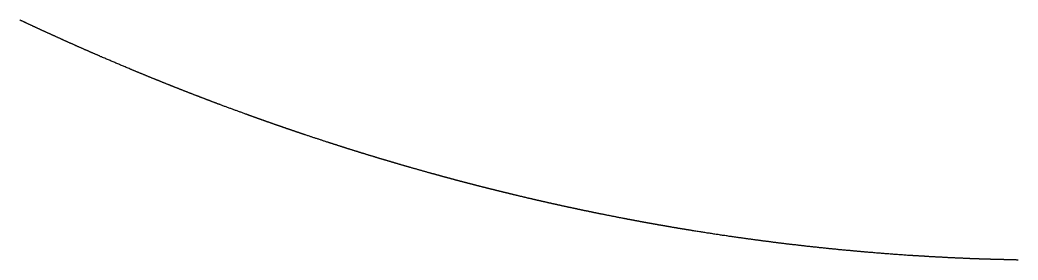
# Model space of a CAD drawing. Header units: millimetres. Extents: x 0 to 2438, y 0 to 1219.
# Drawn here: x 928.4 to 939.5, y 136.92 to 139.58 of the extents above; entities that cross this region are included whole.
import ezdxf

# ---------------------------------------------------------------- set-up
doc = ezdxf.new("R2010")
doc.units = ezdxf.units.MM
doc.layers.add('TEST_CUT_FIRST', color=1, linetype='Continuous')

msp = doc.modelspace()

# ---------------------------------------------------------------- linework, layer by layer
at = {"layer": 'TEST_CUT_FIRST'}
msp.add_lwpolyline([(939.503, 136.916), (939.496, 136.916), (939.489, 136.916), (939.482, 136.917), (939.475, 136.917), (939.469, 136.917), (939.462, 136.917), (939.455, 136.917), (939.448, 136.917), (939.441, 136.917), (939.434, 136.917), (939.427, 136.918), (939.42, 136.918), (939.413, 136.918), (939.406, 136.918), (939.4, 136.918), (939.393, 136.918), (939.385, 136.919), (939.378, 136.919), (939.371, 136.919), (939.365, 136.919), (939.359, 136.919), (939.353, 136.919), (939.348, 136.919), (939.343, 136.92), (939.338, 136.92), (939.332, 136.92), (939.327, 136.92), (939.321, 136.92), (939.316, 136.92), (939.31, 136.92), (939.305, 136.92), (939.299, 136.921), (939.294, 136.921), (939.288, 136.921), (939.283, 136.921), (939.277, 136.921), (939.272, 136.921), (939.266, 136.921), (939.261, 136.922), (939.255, 136.922), (939.25, 136.922), (939.244, 136.922), (939.239, 136.922), (939.233, 136.922), (939.228, 136.923), (939.222, 136.923), (939.217, 136.923), (939.211, 136.923), (939.206, 136.923), (939.2, 136.923), (939.195, 136.924), (939.189, 136.924), (939.184, 136.924), (939.179, 136.924), (939.173, 136.924), (939.168, 136.924), (939.162, 136.925), (939.157, 136.925), (939.151, 136.925), (939.146, 136.925), (939.14, 136.925), (939.135, 136.925), (939.129, 136.926), (939.124, 136.926), (939.118, 136.926), (939.113, 136.926), (939.107, 136.926), (939.102, 136.927), (939.096, 136.927), (939.091, 136.927), (939.085, 136.927), (939.08, 136.927), (939.074, 136.927), (939.069, 136.928), (939.063, 136.928), (939.058, 136.928), (939.052, 136.928), (939.047, 136.928), (939.042, 136.929), (939.036, 136.929), (939.031, 136.929), (939.025, 136.929), (939.02, 136.929), (939.014, 136.93), (939.009, 136.93), (939.003, 136.93), (938.998, 136.93), (938.992, 136.931), (938.987, 136.931), (938.981, 136.931), (938.976, 136.931), (938.97, 136.931), (938.965, 136.932), (938.959, 136.932), (938.954, 136.932), (938.948, 136.932), (938.943, 136.932), (938.937, 136.933), (938.932, 136.933), (938.926, 136.933), (938.921, 136.933), (938.915, 136.934), (938.91, 136.934), (938.905, 136.934), (938.899, 136.934), (938.894, 136.934), (938.888, 136.935), (938.883, 136.935), (938.877, 136.935), (938.872, 136.935), (938.866, 136.936), (938.861, 136.936), (938.855, 136.936), (938.85, 136.936), (938.844, 136.937), (938.839, 136.937), (938.833, 136.937), (938.828, 136.937), (938.822, 136.938), (938.817, 136.938), (938.811, 136.938), (938.806, 136.938), (938.8, 136.939), (938.795, 136.939), (938.79, 136.939), (938.784, 136.939), (938.779, 136.94), (938.773, 136.94), (938.768, 136.94), (938.762, 136.94), (938.757, 136.941), (938.751, 136.941), (938.746, 136.941), (938.74, 136.941), (938.735, 136.942), (938.729, 136.942), (938.724, 136.942), (938.718, 136.943), (938.713, 136.943), (938.707, 136.943), (938.702, 136.943), (938.696, 136.944), (938.691, 136.944), (938.685, 136.944), (938.68, 136.944), (938.674, 136.945), (938.669, 136.945), (938.664, 136.945), (938.658, 136.946), (938.653, 136.946), (938.647, 136.946), (938.642, 136.946), (938.636, 136.947), (938.631, 136.947), (938.625, 136.947), (938.62, 136.948), (938.614, 136.948), (938.609, 136.948), (938.603, 136.948), (938.598, 136.949), (938.592, 136.949), (938.587, 136.949), (938.581, 136.95), (938.576, 136.95), (938.57, 136.95), (938.565, 136.951), (938.56, 136.951), (938.554, 136.951), (938.549, 136.951), (938.543, 136.952), (938.538, 136.952), (938.532, 136.952), (938.527, 136.953), (938.521, 136.953), (938.516, 136.953), (938.51, 136.954), (938.505, 136.954), (938.499, 136.954), (938.494, 136.955), (938.488, 136.955), (938.483, 136.955), (938.477, 136.956), (938.472, 136.956), (938.466, 136.956), (938.461, 136.957), (938.456, 136.957), (938.45, 136.957), (938.445, 136.958), (938.439, 136.958), (938.434, 136.958), (938.428, 136.959), (938.423, 136.959), (938.417, 136.959), (938.412, 136.96), (938.406, 136.96), (938.401, 136.96), (938.395, 136.961), (938.39, 136.961), (938.384, 136.961), (938.379, 136.962), (938.374, 136.962), (938.368, 136.962), (938.363, 136.963), (938.357, 136.963), (938.351, 136.963), (938.345, 136.964), (938.34, 136.964), (938.335, 136.964), (938.331, 136.965), (938.327, 136.965), (938.321, 136.965), (938.313, 136.966), (938.302, 136.967), (938.288, 136.967), (938.273, 136.968), (938.258, 136.969), (938.244, 136.97), (938.23, 136.971), (938.217, 136.972), (938.203, 136.973), (938.19, 136.974), (938.176, 136.975), (938.162, 136.976), (938.148, 136.977), (938.134, 136.978), (938.121, 136.979), (938.107, 136.98), (938.093, 136.981), (938.079, 136.982), (938.066, 136.983), (938.052, 136.984), (938.038, 136.985), (938.024, 136.986), (938.011, 136.987), (937.997, 136.989), (937.983, 136.99), (937.97, 136.991), (937.956, 136.992), (937.942, 136.993), (937.928, 136.994), (937.914, 136.995), (937.899, 136.996), (937.885, 136.998), (937.873, 136.999), (937.863, 136.999), (937.855, 137), (937.848, 137.001), (937.84, 137.001), (937.832, 137.002), (937.824, 137.003), (937.816, 137.003), (937.807, 137.004), (937.799, 137.005), (937.79, 137.006), (937.782, 137.006), (937.774, 137.007), (937.766, 137.008), (937.757, 137.008), (937.749, 137.009), (937.741, 137.01), (937.733, 137.011), (937.724, 137.011), (937.716, 137.012), (937.708, 137.013), (937.7, 137.014), (937.691, 137.014), (937.683, 137.015), (937.675, 137.016), (937.666, 137.017), (937.658, 137.017), (937.65, 137.018), (937.642, 137.019), (937.633, 137.02), (937.625, 137.02), (937.617, 137.021), (937.609, 137.022), (937.6, 137.023), (937.592, 137.023), (937.584, 137.024), (937.575, 137.025), (937.567, 137.026), (937.559, 137.027), (937.551, 137.027), (937.542, 137.028), (937.534, 137.029), (937.526, 137.03), (937.518, 137.031), (937.509, 137.031), (937.501, 137.032), (937.493, 137.033), (937.485, 137.034), (937.476, 137.035), (937.468, 137.035), (937.46, 137.036), (937.451, 137.037), (937.443, 137.038), (937.435, 137.039), (937.427, 137.04), (937.418, 137.04), (937.41, 137.041), (937.402, 137.042), (937.394, 137.043), (937.385, 137.044), (937.377, 137.045), (937.369, 137.045), (937.361, 137.046), (937.352, 137.047), (937.344, 137.048), (937.336, 137.049), (937.328, 137.05), (937.319, 137.051), (937.311, 137.051), (937.303, 137.052), (937.294, 137.053), (937.286, 137.054), (937.278, 137.055), (937.27, 137.056), (937.261, 137.057), (937.253, 137.058), (937.245, 137.058), (937.237, 137.059), (937.228, 137.06), (937.22, 137.061), (937.212, 137.062), (937.204, 137.063), (937.195, 137.064), (937.187, 137.065), (937.179, 137.066), (937.171, 137.067), (937.162, 137.067), (937.154, 137.068), (937.146, 137.069), (937.138, 137.07), (937.129, 137.071), (937.121, 137.072), (937.113, 137.073), (937.105, 137.074), (937.096, 137.075), (937.088, 137.076), (937.08, 137.077), (937.072, 137.078), (937.063, 137.079), (937.055, 137.08), (937.047, 137.081), (937.039, 137.082), (937.03, 137.083), (937.022, 137.083), (937.014, 137.084), (937.006, 137.085), (936.997, 137.086), (936.989, 137.087), (936.981, 137.088), (936.973, 137.089), (936.964, 137.09), (936.956, 137.091), (936.948, 137.092), (936.94, 137.093), (936.931, 137.094), (936.923, 137.095), (936.915, 137.096), (936.907, 137.097), (936.898, 137.098), (936.89, 137.099), (936.882, 137.1), (936.874, 137.101), (936.865, 137.102), (936.857, 137.103), (936.849, 137.104), (936.841, 137.105), (936.832, 137.106), (936.824, 137.107), (936.816, 137.108), (936.808, 137.109), (936.799, 137.11), (936.791, 137.111), (936.783, 137.112), (936.775, 137.114), (936.766, 137.115), (936.758, 137.116), (936.75, 137.117), (936.742, 137.118), (936.734, 137.119), (936.725, 137.12), (936.717, 137.121), (936.709, 137.122), (936.701, 137.123), (936.692, 137.124), (936.684, 137.125), (936.676, 137.126), (936.668, 137.127), (936.659, 137.128), (936.651, 137.129), (936.643, 137.13), (936.635, 137.132), (936.626, 137.133), (936.618, 137.134), (936.61, 137.135), (936.602, 137.136), (936.594, 137.137), (936.585, 137.138), (936.577, 137.139), (936.569, 137.14), (936.561, 137.141), (936.552, 137.143), (936.544, 137.144), (936.536, 137.145), (936.528, 137.146), (936.519, 137.147), (936.511, 137.148), (936.503, 137.149), (936.495, 137.15), (936.487, 137.152), (936.478, 137.153), (936.47, 137.154), (936.462, 137.155), (936.454, 137.156), (936.445, 137.157), (936.437, 137.158), (936.429, 137.16), (936.421, 137.161), (936.413, 137.162), (936.404, 137.163), (936.396, 137.164), (936.388, 137.165), (936.38, 137.166), (936.372, 137.168), (936.363, 137.169), (936.355, 137.17), (936.347, 137.171), (936.338, 137.172), (936.33, 137.174), (936.322, 137.175), (936.315, 137.176), (936.307, 137.177), (936.299, 137.178), (936.289, 137.179), (936.278, 137.181), (936.266, 137.183), (936.253, 137.185), (936.24, 137.187), (936.227, 137.189), (936.215, 137.19), (936.203, 137.192), (936.191, 137.194), (936.179, 137.196), (936.166, 137.198), (936.154, 137.199), (936.142, 137.201), (936.129, 137.203), (936.117, 137.205), (936.105, 137.207), (936.093, 137.209), (936.08, 137.211), (936.068, 137.213), (936.056, 137.214), (936.043, 137.216), (936.031, 137.218), (936.019, 137.22), (936.006, 137.222), (935.994, 137.224), (935.982, 137.226), (935.971, 137.228), (935.958, 137.23), (935.945, 137.232), (935.932, 137.234), (935.918, 137.236), (935.906, 137.238), (935.896, 137.24), (935.89, 137.241), (935.885, 137.241), (935.883, 137.242), (935.88, 137.242), (935.877, 137.243), (935.873, 137.243), (935.868, 137.244), (935.864, 137.245), (935.859, 137.246), (935.855, 137.246), (935.851, 137.247), (935.847, 137.248), (935.843, 137.248), (935.839, 137.249), (935.835, 137.25), (935.831, 137.25), (935.827, 137.251), (935.823, 137.252), (935.819, 137.252), (935.815, 137.253), (935.811, 137.254), (935.807, 137.254), (935.803, 137.255), (935.799, 137.256), (935.795, 137.256), (935.79, 137.257), (935.786, 137.258), (935.782, 137.258), (935.778, 137.259), (935.774, 137.26), (935.77, 137.26), (935.766, 137.261), (935.762, 137.262), (935.758, 137.262), (935.754, 137.263), (935.75, 137.264), (935.746, 137.264), (935.742, 137.265), (935.738, 137.266), (935.734, 137.266), (935.73, 137.267), (935.725, 137.268), (935.721, 137.268), (935.717, 137.269), (935.713, 137.27), (935.709, 137.27), (935.705, 137.271), (935.701, 137.272), (935.697, 137.272), (935.693, 137.273), (935.689, 137.274), (935.685, 137.275), (935.681, 137.275), (935.677, 137.276), (935.673, 137.277), (935.669, 137.277), (935.665, 137.278), (935.66, 137.279), (935.656, 137.279), (935.652, 137.28), (935.648, 137.281), (935.644, 137.281), (935.64, 137.282), (935.636, 137.283), (935.632, 137.284), (935.628, 137.284), (935.624, 137.285), (935.62, 137.286), (935.616, 137.286), (935.612, 137.287), (935.608, 137.288), (935.604, 137.288), (935.6, 137.289), (935.595, 137.29), (935.591, 137.291), (935.587, 137.291), (935.583, 137.292), (935.579, 137.293), (935.575, 137.293), (935.571, 137.294), (935.567, 137.295), (935.563, 137.295), (935.559, 137.296), (935.555, 137.297), (935.551, 137.298), (935.547, 137.298), (935.543, 137.299), (935.539, 137.3), (935.535, 137.3), (935.531, 137.301), (935.526, 137.302), (935.522, 137.303), (935.518, 137.303), (935.514, 137.304), (935.51, 137.305), (935.506, 137.305), (935.502, 137.306), (935.498, 137.307), (935.494, 137.308), (935.49, 137.308), (935.486, 137.309), (935.482, 137.31), (935.478, 137.31), (935.474, 137.311), (935.47, 137.312), (935.466, 137.313), (935.462, 137.313), (935.457, 137.314), (935.453, 137.315), (935.449, 137.315), (935.445, 137.316), (935.441, 137.317), (935.437, 137.318), (935.433, 137.318), (935.429, 137.319), (935.425, 137.32), (935.421, 137.321), (935.417, 137.321), (935.413, 137.322), (935.409, 137.323), (935.405, 137.323), (935.401, 137.324), (935.397, 137.325), (935.393, 137.326), (935.389, 137.326), (935.384, 137.327), (935.38, 137.328), (935.376, 137.329), (935.372, 137.329), (935.368, 137.33), (935.364, 137.331), (935.36, 137.332), (935.356, 137.332), (935.352, 137.333), (935.348, 137.334), (935.344, 137.334), (935.34, 137.335), (935.336, 137.336), (935.332, 137.337), (935.328, 137.337), (935.324, 137.338), (935.32, 137.339), (935.316, 137.34), (935.312, 137.34), (935.307, 137.341), (935.303, 137.342), (935.299, 137.343), (935.295, 137.343), (935.291, 137.344), (935.287, 137.345), (935.283, 137.346), (935.279, 137.346), (935.275, 137.347), (935.271, 137.348), (935.267, 137.349), (935.263, 137.349), (935.259, 137.35), (935.255, 137.351), (935.251, 137.352), (935.247, 137.352), (935.243, 137.353), (935.239, 137.354), (935.235, 137.355), (935.23, 137.355), (935.226, 137.356), (935.222, 137.357), (935.218, 137.358), (935.214, 137.358), (935.21, 137.359), (935.206, 137.36), (935.202, 137.361), (935.198, 137.362), (935.194, 137.362), (935.19, 137.363), (935.186, 137.364), (935.182, 137.365), (935.178, 137.365), (935.174, 137.366), (935.17, 137.367), (935.166, 137.368), (935.162, 137.368), (935.158, 137.369), (935.154, 137.37), (935.149, 137.371), (935.145, 137.372), (935.141, 137.372), (935.137, 137.373), (935.133, 137.374), (935.13, 137.374), (935.127, 137.375), (935.122, 137.376), (935.117, 137.377), (935.11, 137.378), (935.102, 137.38), (935.093, 137.381), (935.084, 137.383), (935.076, 137.385), (935.068, 137.386), (935.059, 137.388), (935.051, 137.39), (935.043, 137.391), (935.035, 137.393), (935.027, 137.394), (935.019, 137.396), (935.01, 137.398), (935.002, 137.399), (934.994, 137.401), (934.986, 137.402), (934.978, 137.404), (934.969, 137.406), (934.961, 137.407), (934.953, 137.409), (934.945, 137.41), (934.937, 137.412), (934.928, 137.414), (934.92, 137.415), (934.912, 137.417), (934.904, 137.419), (934.896, 137.42), (934.887, 137.422), (934.879, 137.424), (934.87, 137.425), (934.862, 137.427), (934.855, 137.428), (934.849, 137.43), (934.845, 137.43), (934.842, 137.431), (934.838, 137.432), (934.834, 137.433), (934.83, 137.433), (934.826, 137.434), (934.821, 137.435), (934.817, 137.436), (934.813, 137.437), (934.809, 137.438), (934.805, 137.439), (934.801, 137.439), (934.797, 137.44), (934.792, 137.441), (934.788, 137.442), (934.784, 137.443), (934.78, 137.444), (934.776, 137.445), (934.772, 137.445), (934.767, 137.446), (934.763, 137.447), (934.759, 137.448), (934.755, 137.449), (934.751, 137.45), (934.747, 137.451), (934.743, 137.451), (934.738, 137.452), (934.734, 137.453), (934.73, 137.454), (934.726, 137.455), (934.722, 137.456), (934.718, 137.457), (934.714, 137.457), (934.709, 137.458), (934.705, 137.459), (934.701, 137.46), (934.697, 137.461), (934.693, 137.462), (934.689, 137.463), (934.684, 137.463), (934.68, 137.464), (934.676, 137.465), (934.672, 137.466), (934.668, 137.467), (934.664, 137.468), (934.66, 137.469), (934.655, 137.469), (934.651, 137.47), (934.647, 137.471), (934.643, 137.472), (934.639, 137.473), (934.635, 137.474), (934.631, 137.475), (934.626, 137.476), (934.622, 137.476), (934.618, 137.477), (934.614, 137.478), (934.61, 137.479), (934.606, 137.48), (934.602, 137.481), (934.597, 137.482), (934.593, 137.483), (934.589, 137.483), (934.585, 137.484), (934.581, 137.485), (934.577, 137.486), (934.573, 137.487), (934.568, 137.488), (934.564, 137.489), (934.56, 137.49), (934.556, 137.491), (934.552, 137.491), (934.548, 137.492), (934.544, 137.493), (934.539, 137.494), (934.535, 137.495), (934.531, 137.496), (934.527, 137.497), (934.523, 137.498), (934.519, 137.499), (934.515, 137.499), (934.51, 137.5), (934.506, 137.501), (934.502, 137.502), (934.498, 137.503), (934.494, 137.504), (934.49, 137.505), (934.486, 137.506), (934.481, 137.507), (934.477, 137.507), (934.473, 137.508), (934.469, 137.509), (934.465, 137.51), (934.461, 137.511), (934.457, 137.512), (934.452, 137.513), (934.448, 137.514), (934.444, 137.515), (934.44, 137.516), (934.436, 137.516), (934.432, 137.517), (934.428, 137.518), (934.423, 137.519), (934.419, 137.52), (934.415, 137.521), (934.411, 137.522), (934.407, 137.523), (934.403, 137.524), (934.399, 137.525), (934.394, 137.526), (934.39, 137.526), (934.386, 137.527), (934.382, 137.528), (934.378, 137.529), (934.374, 137.53), (934.37, 137.531), (934.365, 137.532), (934.361, 137.533), (934.357, 137.534), (934.353, 137.535), (934.349, 137.536), (934.345, 137.537), (934.341, 137.537), (934.337, 137.538), (934.332, 137.539), (934.328, 137.54), (934.324, 137.541), (934.32, 137.542), (934.316, 137.543), (934.312, 137.544), (934.308, 137.545), (934.303, 137.546), (934.299, 137.547), (934.295, 137.548), (934.291, 137.549), (934.287, 137.549), (934.283, 137.55), (934.279, 137.551), (934.274, 137.552), (934.27, 137.553), (934.266, 137.554), (934.262, 137.555), (934.258, 137.556), (934.254, 137.557), (934.25, 137.558), (934.246, 137.559), (934.241, 137.56), (934.237, 137.561), (934.233, 137.562), (934.229, 137.563), (934.225, 137.563), (934.221, 137.564), (934.217, 137.565), (934.212, 137.566), (934.208, 137.567), (934.204, 137.568), (934.2, 137.569), (934.196, 137.57), (934.192, 137.571), (934.188, 137.572), (934.184, 137.573), (934.179, 137.574), (934.175, 137.575), (934.171, 137.576), (934.167, 137.577), (934.163, 137.578), (934.159, 137.579), (934.155, 137.579), (934.151, 137.58), (934.146, 137.581), (934.142, 137.582), (934.138, 137.583), (934.134, 137.584), (934.13, 137.585), (934.126, 137.586), (934.122, 137.587), (934.117, 137.588), (934.113, 137.589), (934.109, 137.59), (934.105, 137.591), (934.101, 137.592), (934.097, 137.593), (934.093, 137.594), (934.089, 137.595), (934.084, 137.596), (934.08, 137.597), (934.076, 137.598), (934.072, 137.598), (934.068, 137.599), (934.064, 137.6), (934.06, 137.601), (934.055, 137.603), (934.049, 137.604), (934.043, 137.605), (934.038, 137.607), (934.032, 137.608), (934.027, 137.609), (934.021, 137.61), (934.016, 137.612), (934.01, 137.613), (934.005, 137.614), (933.999, 137.616), (933.994, 137.617), (933.988, 137.618), (933.983, 137.62), (933.977, 137.621), (933.972, 137.622), (933.966, 137.623), (933.961, 137.625), (933.955, 137.626), (933.95, 137.627), (933.944, 137.629), (933.939, 137.63), (933.933, 137.631), (933.928, 137.633), (933.923, 137.634), (933.917, 137.635), (933.912, 137.636), (933.906, 137.638), (933.9, 137.639), (933.894, 137.641), (933.888, 137.642), (933.884, 137.643), (933.881, 137.644), (933.88, 137.644), (933.879, 137.644), (933.878, 137.644), (933.877, 137.645), (933.876, 137.645), (933.874, 137.645), (933.873, 137.646), (933.871, 137.646), (933.87, 137.646), (933.869, 137.647), (933.867, 137.647), (933.866, 137.647), (933.865, 137.648), (933.863, 137.648), (933.862, 137.648), (933.861, 137.649), (933.859, 137.649), (933.858, 137.649), (933.856, 137.65), (933.855, 137.65), (933.854, 137.65), (933.852, 137.651), (933.851, 137.651), (933.85, 137.651), (933.848, 137.652), (933.847, 137.652), (933.846, 137.652), (933.844, 137.653), (933.843, 137.653), (933.841, 137.653), (933.84, 137.654), (933.839, 137.654), (933.837, 137.654), (933.836, 137.655), (933.835, 137.655), (933.833, 137.655), (933.832, 137.656), (933.83, 137.656), (933.829, 137.656), (933.828, 137.657), (933.826, 137.657), (933.825, 137.657), (933.824, 137.658), (933.822, 137.658), (933.821, 137.658), (933.82, 137.659), (933.818, 137.659), (933.817, 137.659), (933.815, 137.66), (933.814, 137.66), (933.813, 137.66), (933.811, 137.661), (933.81, 137.661), (933.809, 137.661), (933.807, 137.662), (933.806, 137.662), (933.804, 137.662), (933.803, 137.663), (933.802, 137.663), (933.8, 137.663), (933.799, 137.664), (933.798, 137.664), (933.796, 137.664), (933.795, 137.665), (933.794, 137.665), (933.792, 137.665), (933.791, 137.666), (933.789, 137.666), (933.788, 137.666), (933.787, 137.667), (933.785, 137.667), (933.784, 137.667), (933.783, 137.668), (933.781, 137.668), (933.78, 137.668), (933.778, 137.669), (933.777, 137.669), (933.776, 137.669), (933.774, 137.67), (933.773, 137.67), (933.772, 137.67), (933.77, 137.671), (933.769, 137.671), (933.768, 137.671), (933.766, 137.672), (933.765, 137.672), (933.763, 137.672), (933.762, 137.673), (933.761, 137.673), (933.759, 137.673), (933.758, 137.674), (933.757, 137.674), (933.755, 137.674), (933.754, 137.675), (933.752, 137.675), (933.751, 137.675), (933.75, 137.676), (933.748, 137.676), (933.747, 137.676), (933.746, 137.677), (933.744, 137.677), (933.743, 137.677), (933.742, 137.678), (933.74, 137.678), (933.739, 137.678), (933.737, 137.679), (933.736, 137.679), (933.735, 137.679), (933.733, 137.68), (933.732, 137.68), (933.731, 137.68), (933.729, 137.681), (933.728, 137.681), (933.727, 137.681), (933.725, 137.682), (933.724, 137.682), (933.722, 137.682), (933.721, 137.683), (933.72, 137.683), (933.718, 137.683), (933.717, 137.684), (933.716, 137.684), (933.714, 137.684), (933.713, 137.685), (933.711, 137.685), (933.71, 137.685), (933.709, 137.686), (933.707, 137.686), (933.706, 137.686), (933.705, 137.687), (933.703, 137.687), (933.702, 137.687), (933.701, 137.688), (933.699, 137.688), (933.698, 137.688), (933.696, 137.689), (933.695, 137.689), (933.694, 137.689), (933.692, 137.69), (933.691, 137.69), (933.69, 137.691), (933.688, 137.691), (933.687, 137.691), (933.685, 137.692), (933.684, 137.692), (933.683, 137.692), (933.681, 137.693), (933.68, 137.693), (933.679, 137.693), (933.677, 137.694), (933.676, 137.694), (933.675, 137.694), (933.673, 137.695), (933.672, 137.695), (933.67, 137.695), (933.669, 137.696), (933.668, 137.696), (933.666, 137.696), (933.665, 137.697), (933.664, 137.697), (933.662, 137.697), (933.661, 137.698), (933.66, 137.698), (933.658, 137.698), (933.657, 137.699), (933.655, 137.699), (933.654, 137.699), (933.653, 137.7), (933.651, 137.7), (933.65, 137.7), (933.649, 137.701), (933.647, 137.701), (933.646, 137.701), (933.644, 137.702), (933.643, 137.702), (933.642, 137.702), (933.64, 137.703), (933.639, 137.703), (933.638, 137.703), (933.636, 137.704), (933.635, 137.704), (933.634, 137.704), (933.632, 137.705), (933.631, 137.705), (933.629, 137.706), (933.628, 137.706), (933.627, 137.706), (933.626, 137.706), (933.625, 137.707), (933.623, 137.707), (933.621, 137.708), (933.618, 137.708), (933.614, 137.709), (933.609, 137.711), (933.605, 137.712), (933.601, 137.713), (933.596, 137.714), (933.592, 137.715), (933.589, 137.716), (933.584, 137.717), (933.58, 137.718), (933.576, 137.719), (933.572, 137.72), (933.568, 137.721), (933.564, 137.722), (933.56, 137.723), (933.556, 137.724), (933.552, 137.725), (933.548, 137.726), (933.544, 137.727), (933.539, 137.728), (933.535, 137.729), (933.531, 137.73), (933.527, 137.731), (933.523, 137.732), (933.519, 137.733), (933.515, 137.734), (933.511, 137.735), (933.507, 137.737), (933.502, 137.738), (933.498, 137.739), (933.494, 137.74), (933.49, 137.741), (933.487, 137.742), (933.484, 137.742), (933.482, 137.743), (933.479, 137.744), (933.477, 137.744), (933.474, 137.745), (933.471, 137.746), (933.469, 137.746), (933.466, 137.747), (933.463, 137.748), (933.46, 137.748), (933.458, 137.749), (933.455, 137.75), (933.452, 137.751), (933.45, 137.751), (933.447, 137.752), (933.444, 137.753), (933.441, 137.753), (933.439, 137.754), (933.436, 137.755), (933.433, 137.755), (933.43, 137.756), (933.428, 137.757), (933.425, 137.758), (933.422, 137.758), (933.42, 137.759), (933.417, 137.76), (933.414, 137.76), (933.411, 137.761), (933.409, 137.762), (933.406, 137.762), (933.403, 137.763), (933.401, 137.764), (933.398, 137.765), (933.395, 137.765), (933.392, 137.766), (933.39, 137.767), (933.387, 137.767), (933.384, 137.768), (933.381, 137.769), (933.379, 137.77), (933.376, 137.77), (933.373, 137.771), (933.371, 137.772), (933.368, 137.772), (933.365, 137.773), (933.362, 137.774), (933.36, 137.775), (933.357, 137.775), (933.354, 137.776), (933.352, 137.777), (933.349, 137.777), (933.346, 137.778), (933.343, 137.779), (933.341, 137.78), (933.338, 137.78), (933.335, 137.781), (933.332, 137.782), (933.33, 137.782), (933.327, 137.783), (933.324, 137.784), (933.322, 137.785), (933.319, 137.785), (933.316, 137.786), (933.313, 137.787), (933.311, 137.787), (933.308, 137.788), (933.305, 137.789), (933.303, 137.79), (933.3, 137.79), (933.297, 137.791), (933.294, 137.792), (933.292, 137.792), (933.289, 137.793), (933.286, 137.794), (933.284, 137.795), (933.281, 137.795), (933.278, 137.796), (933.275, 137.797), (933.273, 137.797), (933.27, 137.798), (933.267, 137.799), (933.265, 137.8), (933.262, 137.8), (933.259, 137.801), (933.256, 137.802), (933.254, 137.802), (933.251, 137.803), (933.248, 137.804), (933.246, 137.805), (933.243, 137.805), (933.24, 137.806), (933.237, 137.807), (933.235, 137.808), (933.232, 137.808), (933.229, 137.809), (933.226, 137.81), (933.224, 137.81), (933.221, 137.811), (933.218, 137.812), (933.216, 137.813), (933.213, 137.813), (933.21, 137.814), (933.207, 137.815), (933.205, 137.816), (933.202, 137.816), (933.199, 137.817), (933.197, 137.818), (933.194, 137.818), (933.191, 137.819), (933.188, 137.82), (933.186, 137.821), (933.183, 137.821), (933.18, 137.822), (933.178, 137.823), (933.175, 137.824), (933.172, 137.824), (933.169, 137.825), (933.167, 137.826), (933.164, 137.826), (933.161, 137.827), (933.159, 137.828), (933.156, 137.829), (933.153, 137.829), (933.15, 137.83), (933.148, 137.831), (933.145, 137.832), (933.142, 137.832), (933.14, 137.833), (933.137, 137.834), (933.134, 137.835), (933.131, 137.835), (933.129, 137.836), (933.126, 137.837), (933.123, 137.837), (933.121, 137.838), (933.118, 137.839), (933.115, 137.84), (933.112, 137.84), (933.11, 137.841), (933.107, 137.842), (933.104, 137.843), (933.102, 137.843), (933.099, 137.844), (933.096, 137.845), (933.093, 137.846), (933.091, 137.846), (933.088, 137.847), (933.085, 137.848), (933.083, 137.849), (933.08, 137.849), (933.077, 137.85), (933.074, 137.851), (933.072, 137.851), (933.069, 137.852), (933.066, 137.853), (933.064, 137.854), (933.061, 137.854), (933.058, 137.855), (933.055, 137.856), (933.053, 137.857), (933.05, 137.857), (933.047, 137.858), (933.045, 137.859), (933.042, 137.86), (933.039, 137.86), (933.036, 137.861), (933.034, 137.862), (933.031, 137.863), (933.028, 137.863), (933.026, 137.864), (933.023, 137.865), (933.02, 137.866), (933.018, 137.866), (933.015, 137.867), (933.012, 137.868), (933.009, 137.869), (933.007, 137.869), (933.004, 137.87), (933.001, 137.871), (932.999, 137.872), (932.996, 137.872), (932.993, 137.873), (932.99, 137.874), (932.987, 137.875), (932.985, 137.875), (932.982, 137.876), (932.98, 137.877), (932.978, 137.877), (932.976, 137.878), (932.973, 137.879), (932.969, 137.88), (932.963, 137.881), (932.955, 137.884), (932.947, 137.886), (932.939, 137.888), (932.931, 137.89), (932.924, 137.892), (932.916, 137.894), (932.909, 137.896), (932.902, 137.898), (932.894, 137.901), (932.887, 137.903), (932.879, 137.905), (932.872, 137.907), (932.865, 137.909), (932.857, 137.911), (932.85, 137.913), (932.842, 137.915), (932.835, 137.917), (932.827, 137.919), (932.82, 137.921), (932.813, 137.924), (932.805, 137.926), (932.798, 137.928), (932.79, 137.93), (932.783, 137.932), (932.776, 137.934), (932.768, 137.936), (932.761, 137.938), (932.753, 137.941), (932.745, 137.943), (932.737, 137.945), (932.731, 137.947), (932.725, 137.948), (932.721, 137.95), (932.716, 137.951), (932.712, 137.952), (932.707, 137.954), (932.703, 137.955), (932.698, 137.956), (932.693, 137.958), (932.688, 137.959), (932.684, 137.96), (932.679, 137.962), (932.674, 137.963), (932.67, 137.965), (932.665, 137.966), (932.66, 137.967), (932.655, 137.969), (932.651, 137.97), (932.646, 137.971), (932.641, 137.973), (932.636, 137.974), (932.632, 137.976), (932.627, 137.977), (932.622, 137.978), (932.618, 137.98), (932.613, 137.981), (932.608, 137.982), (932.603, 137.984), (932.599, 137.985), (932.594, 137.987), (932.589, 137.988), (932.585, 137.989), (932.58, 137.991), (932.575, 137.992), (932.57, 137.993), (932.566, 137.995), (932.561, 137.996), (932.556, 137.998), (932.552, 137.999), (932.547, 138), (932.542, 138.002), (932.537, 138.003), (932.533, 138.004), (932.528, 138.006), (932.523, 138.007), (932.519, 138.009), (932.514, 138.01), (932.509, 138.011), (932.505, 138.013), (932.5, 138.014), (932.495, 138.016), (932.49, 138.017), (932.486, 138.018), (932.481, 138.02), (932.476, 138.021), (932.472, 138.023), (932.467, 138.024), (932.462, 138.025), (932.457, 138.027), (932.453, 138.028), (932.448, 138.03), (932.443, 138.031), (932.439, 138.032), (932.434, 138.034), (932.429, 138.035), (932.424, 138.037), (932.42, 138.038), (932.415, 138.039), (932.41, 138.041), (932.406, 138.042), (932.401, 138.044), (932.396, 138.045), (932.392, 138.047), (932.387, 138.048), (932.382, 138.049), (932.377, 138.051), (932.373, 138.052), (932.368, 138.054), (932.363, 138.055), (932.359, 138.056), (932.354, 138.058), (932.349, 138.059), (932.345, 138.061), (932.34, 138.062), (932.335, 138.064), (932.33, 138.065), (932.326, 138.066), (932.321, 138.068), (932.316, 138.069), (932.312, 138.071), (932.307, 138.072), (932.302, 138.074), (932.298, 138.075), (932.293, 138.076), (932.288, 138.078), (932.283, 138.079), (932.279, 138.081), (932.274, 138.082), (932.269, 138.084), (932.265, 138.085), (932.26, 138.086), (932.255, 138.088), (932.251, 138.089), (932.246, 138.091), (932.241, 138.092), (932.236, 138.094), (932.232, 138.095), (932.227, 138.097), (932.222, 138.098), (932.218, 138.099), (932.213, 138.101), (932.208, 138.102), (932.204, 138.104), (932.199, 138.105), (932.194, 138.107), (932.19, 138.108), (932.185, 138.11), (932.18, 138.111), (932.175, 138.112), (932.171, 138.114), (932.166, 138.115), (932.161, 138.117), (932.157, 138.118), (932.152, 138.12), (932.147, 138.121), (932.143, 138.123), (932.138, 138.124), (932.133, 138.126), (932.129, 138.127), (932.124, 138.128), (932.119, 138.13), (932.114, 138.131), (932.11, 138.133), (932.105, 138.134), (932.1, 138.136), (932.096, 138.137), (932.091, 138.139), (932.086, 138.14), (932.082, 138.142), (932.077, 138.143), (932.072, 138.145), (932.068, 138.146), (932.063, 138.148), (932.058, 138.149), (932.054, 138.15), (932.049, 138.152), (932.044, 138.153), (932.039, 138.155), (932.035, 138.156), (932.03, 138.158), (932.025, 138.159), (932.021, 138.161), (932.016, 138.162), (932.011, 138.164), (932.007, 138.165), (932.002, 138.167), (931.997, 138.168), (931.993, 138.17), (931.988, 138.171), (931.983, 138.173), (931.979, 138.174), (931.974, 138.176), (931.969, 138.177), (931.965, 138.179), (931.96, 138.18), (931.955, 138.182), (931.951, 138.183), (931.946, 138.185), (931.941, 138.186), (931.936, 138.188), (931.932, 138.189), (931.927, 138.191), (931.922, 138.192), (931.918, 138.194), (931.913, 138.195), (931.908, 138.197), (931.904, 138.198), (931.899, 138.2), (931.894, 138.201), (931.89, 138.203), (931.885, 138.204), (931.88, 138.206), (931.876, 138.207), (931.871, 138.209), (931.866, 138.21), (931.861, 138.212), (931.857, 138.213), (931.852, 138.215), (931.848, 138.216), (931.844, 138.217), (931.839, 138.219), (931.835, 138.22), (931.829, 138.222), (931.822, 138.224), (931.814, 138.227), (931.805, 138.23), (931.796, 138.233), (931.788, 138.235), (931.78, 138.238), (931.772, 138.241), (931.764, 138.243), (931.756, 138.246), (931.748, 138.249), (931.74, 138.251), (931.731, 138.254), (931.723, 138.257), (931.715, 138.259), (931.707, 138.262), (931.699, 138.265), (931.691, 138.267), (931.683, 138.27), (931.674, 138.273), (931.666, 138.275), (931.658, 138.278), (931.65, 138.281), (931.642, 138.283), (931.634, 138.286), (931.626, 138.289), (931.618, 138.291), (931.61, 138.294), (931.601, 138.297), (931.592, 138.3), (931.584, 138.303), (931.576, 138.305), (931.569, 138.308), (931.564, 138.309), (931.561, 138.31), (931.558, 138.311), (931.555, 138.312), (931.552, 138.313), (931.549, 138.314), (931.545, 138.316), (931.541, 138.317), (931.538, 138.318), (931.534, 138.319), (931.531, 138.32), (931.528, 138.322), (931.524, 138.323), (931.521, 138.324), (931.517, 138.325), (931.514, 138.326), (931.51, 138.327), (931.507, 138.329), (931.503, 138.33), (931.5, 138.331), (931.496, 138.332), (931.493, 138.333), (931.49, 138.334), (931.486, 138.336), (931.483, 138.337), (931.479, 138.338), (931.476, 138.339), (931.472, 138.34), (931.469, 138.341), (931.465, 138.343), (931.462, 138.344), (931.458, 138.345), (931.455, 138.346), (931.452, 138.347), (931.448, 138.348), (931.445, 138.35), (931.441, 138.351), (931.438, 138.352), (931.434, 138.353), (931.431, 138.354), (931.427, 138.355), (931.424, 138.357), (931.421, 138.358), (931.417, 138.359), (931.414, 138.36), (931.41, 138.361), (931.407, 138.362), (931.403, 138.364), (931.4, 138.365), (931.396, 138.366), (931.393, 138.367), (931.39, 138.368), (931.386, 138.37), (931.383, 138.371), (931.379, 138.372), (931.376, 138.373), (931.372, 138.374), (931.369, 138.375), (931.365, 138.377), (931.362, 138.378), (931.359, 138.379), (931.355, 138.38), (931.352, 138.381), (931.348, 138.383), (931.345, 138.384), (931.341, 138.385), (931.338, 138.386), (931.334, 138.387), (931.331, 138.388), (931.328, 138.39), (931.324, 138.391), (931.321, 138.392), (931.317, 138.393), (931.314, 138.394), (931.31, 138.396), (931.307, 138.397), (931.303, 138.398), (931.3, 138.399), (931.297, 138.4), (931.293, 138.402), (931.29, 138.403), (931.286, 138.404), (931.283, 138.405), (931.279, 138.406), (931.276, 138.407), (931.272, 138.409), (931.269, 138.41), (931.266, 138.411), (931.262, 138.412), (931.259, 138.413), (931.255, 138.415), (931.252, 138.416), (931.248, 138.417), (931.245, 138.418), (931.241, 138.419), (931.238, 138.421), (931.235, 138.422), (931.231, 138.423), (931.228, 138.424), (931.224, 138.425), (931.221, 138.427), (931.217, 138.428), (931.214, 138.429), (931.211, 138.43), (931.207, 138.431), (931.204, 138.433), (931.2, 138.434), (931.197, 138.435), (931.193, 138.436), (931.19, 138.437), (931.186, 138.439), (931.183, 138.44), (931.18, 138.441), (931.176, 138.442), (931.173, 138.443), (931.169, 138.445), (931.166, 138.446), (931.162, 138.447), (931.159, 138.448), (931.156, 138.449), (931.152, 138.451), (931.149, 138.452), (931.145, 138.453), (931.142, 138.454), (931.138, 138.456), (931.135, 138.457), (931.131, 138.458), (931.128, 138.459), (931.125, 138.46), (931.121, 138.462), (931.118, 138.463), (931.114, 138.464), (931.111, 138.465), (931.107, 138.466), (931.104, 138.468), (931.101, 138.469), (931.097, 138.47), (931.094, 138.471), (931.09, 138.473), (931.087, 138.474), (931.083, 138.475), (931.08, 138.476), (931.077, 138.477), (931.073, 138.479), (931.07, 138.48), (931.066, 138.481), (931.063, 138.482), (931.059, 138.483), (931.056, 138.485), (931.053, 138.486), (931.049, 138.487), (931.046, 138.488), (931.042, 138.49), (931.039, 138.491), (931.035, 138.492), (931.032, 138.493), (931.029, 138.494), (931.025, 138.496), (931.022, 138.497), (931.018, 138.498), (931.015, 138.499), (931.011, 138.501), (931.008, 138.502), (931.005, 138.503), (931.001, 138.504), (930.998, 138.506), (930.994, 138.507), (930.991, 138.508), (930.987, 138.509), (930.984, 138.51), (930.981, 138.512), (930.977, 138.513), (930.974, 138.514), (930.97, 138.515), (930.967, 138.517), (930.963, 138.518), (930.96, 138.519), (930.956, 138.52), (930.953, 138.522), (930.95, 138.523), (930.946, 138.524), (930.943, 138.525), (930.94, 138.526), (930.936, 138.528), (930.932, 138.529), (930.929, 138.53), (930.925, 138.532), (930.922, 138.533), (930.92, 138.534), (930.917, 138.535), (930.914, 138.536), (930.909, 138.538), (930.901, 138.54), (930.893, 138.543), (930.883, 138.547), (930.874, 138.55), (930.865, 138.554), (930.856, 138.557), (930.848, 138.56), (930.839, 138.563), (930.831, 138.566), (930.822, 138.569), (930.813, 138.572), (930.804, 138.576), (930.796, 138.579), (930.787, 138.582), (930.778, 138.585), (930.77, 138.588), (930.761, 138.591), (930.752, 138.595), (930.744, 138.598), (930.735, 138.601), (930.726, 138.604), (930.718, 138.607), (930.709, 138.611), (930.7, 138.614), (930.692, 138.617), (930.683, 138.62), (930.675, 138.623), (930.666, 138.627), (930.657, 138.63), (930.647, 138.634), (930.639, 138.637), (930.631, 138.64), (930.625, 138.642), (930.62, 138.644), (930.615, 138.646), (930.61, 138.647), (930.605, 138.649), (930.6, 138.651), (930.595, 138.653), (930.589, 138.655), (930.584, 138.657), (930.579, 138.659), (930.574, 138.661), (930.568, 138.663), (930.563, 138.665), (930.558, 138.667), (930.553, 138.669), (930.547, 138.671), (930.542, 138.673), (930.537, 138.675), (930.532, 138.677), (930.526, 138.679), (930.521, 138.681), (930.516, 138.683), (930.511, 138.685), (930.506, 138.687), (930.5, 138.689), (930.495, 138.691), (930.49, 138.693), (930.485, 138.695), (930.479, 138.697), (930.474, 138.699), (930.469, 138.701), (930.464, 138.703), (930.459, 138.705), (930.453, 138.707), (930.448, 138.709), (930.443, 138.711), (930.438, 138.713), (930.432, 138.715), (930.427, 138.717), (930.422, 138.719), (930.417, 138.721), (930.411, 138.723), (930.406, 138.725), (930.401, 138.727), (930.396, 138.729), (930.391, 138.731), (930.385, 138.733), (930.38, 138.735), (930.375, 138.737), (930.37, 138.739), (930.364, 138.741), (930.359, 138.743), (930.354, 138.745), (930.349, 138.747), (930.344, 138.749), (930.338, 138.751), (930.333, 138.753), (930.328, 138.755), (930.323, 138.757), (930.318, 138.759), (930.312, 138.761), (930.307, 138.763), (930.302, 138.765), (930.297, 138.767), (930.291, 138.769), (930.286, 138.771), (930.281, 138.773), (930.276, 138.775), (930.271, 138.777), (930.265, 138.779), (930.26, 138.781), (930.255, 138.783), (930.25, 138.785), (930.245, 138.787), (930.239, 138.789), (930.234, 138.791), (930.229, 138.793), (930.224, 138.795), (930.218, 138.797), (930.213, 138.799), (930.208, 138.802), (930.203, 138.804), (930.198, 138.806), (930.192, 138.808), (930.187, 138.81), (930.182, 138.812), (930.177, 138.814), (930.172, 138.816), (930.166, 138.818), (930.161, 138.82), (930.156, 138.822), (930.151, 138.824), (930.146, 138.826), (930.14, 138.828), (930.135, 138.83), (930.13, 138.832), (930.125, 138.834), (930.12, 138.836), (930.114, 138.838), (930.109, 138.84), (930.104, 138.843), (930.099, 138.845), (930.094, 138.847), (930.088, 138.849), (930.083, 138.851), (930.078, 138.853), (930.073, 138.855), (930.068, 138.857), (930.062, 138.859), (930.057, 138.861), (930.052, 138.863), (930.047, 138.865), (930.042, 138.867), (930.036, 138.869), (930.031, 138.871), (930.026, 138.874), (930.021, 138.876), (930.016, 138.878), (930.01, 138.88), (930.005, 138.882), (930, 138.884), (929.995, 138.886), (929.99, 138.888), (929.984, 138.89), (929.979, 138.892), (929.974, 138.894), (929.969, 138.896), (929.964, 138.899), (929.959, 138.901), (929.953, 138.903), (929.948, 138.905), (929.943, 138.907), (929.938, 138.909), (929.933, 138.911), (929.927, 138.913), (929.922, 138.915), (929.917, 138.917), (929.912, 138.919), (929.907, 138.922), (929.901, 138.924), (929.896, 138.926), (929.891, 138.928), (929.886, 138.93), (929.881, 138.932), (929.876, 138.934), (929.87, 138.936), (929.865, 138.938), (929.86, 138.94), (929.855, 138.943), (929.85, 138.945), (929.844, 138.947), (929.839, 138.949), (929.834, 138.951), (929.829, 138.953), (929.824, 138.955), (929.819, 138.957), (929.813, 138.959), (929.808, 138.962), (929.803, 138.964), (929.798, 138.966), (929.793, 138.968), (929.788, 138.97), (929.782, 138.972), (929.777, 138.974), (929.772, 138.976), (929.767, 138.979), (929.762, 138.981), (929.756, 138.983), (929.751, 138.985), (929.746, 138.987), (929.741, 138.989), (929.736, 138.991), (929.731, 138.993), (929.725, 138.996), (929.72, 138.998), (929.715, 139), (929.71, 139.002), (929.705, 139.004), (929.7, 139.006), (929.694, 139.008), (929.689, 139.011), (929.684, 139.013), (929.679, 139.015), (929.674, 139.017), (929.668, 139.019), (929.663, 139.021), (929.658, 139.024), (929.653, 139.026), (929.649, 139.027), (929.644, 139.029), (929.639, 139.031), (929.632, 139.034), (929.624, 139.038), (929.613, 139.042), (929.602, 139.047), (929.591, 139.052), (929.58, 139.056), (929.569, 139.061), (929.559, 139.065), (929.549, 139.069), (929.539, 139.073), (929.528, 139.078), (929.518, 139.082), (929.507, 139.087), (929.497, 139.091), (929.486, 139.095), (929.476, 139.1), (929.466, 139.104), (929.455, 139.109), (929.445, 139.113), (929.434, 139.118), (929.424, 139.122), (929.413, 139.126), (929.403, 139.131), (929.393, 139.135), (929.382, 139.14), (929.372, 139.144), (929.362, 139.148), (929.352, 139.153), (929.341, 139.158), (929.329, 139.162), (929.318, 139.167), (929.308, 139.172), (929.299, 139.175), (929.292, 139.178), (929.287, 139.181), (929.282, 139.183), (929.278, 139.185), (929.273, 139.187), (929.268, 139.189), (929.263, 139.191), (929.257, 139.194), (929.252, 139.196), (929.246, 139.198), (929.241, 139.2), (929.236, 139.203), (929.231, 139.205), (929.226, 139.207), (929.22, 139.21), (929.215, 139.212), (929.21, 139.214), (929.205, 139.216), (929.199, 139.219), (929.194, 139.221), (929.189, 139.223), (929.184, 139.226), (929.178, 139.228), (929.173, 139.23), (929.168, 139.232), (929.163, 139.235), (929.157, 139.237), (929.152, 139.239), (929.147, 139.242), (929.142, 139.244), (929.136, 139.246), (929.131, 139.248), (929.126, 139.251), (929.121, 139.253), (929.116, 139.255), (929.11, 139.258), (929.105, 139.26), (929.1, 139.262), (929.095, 139.265), (929.089, 139.267), (929.084, 139.269), (929.079, 139.272), (929.074, 139.274), (929.068, 139.276), (929.063, 139.278), (929.058, 139.281), (929.053, 139.283), (929.047, 139.285), (929.042, 139.288), (929.037, 139.29), (929.032, 139.292), (929.027, 139.295), (929.021, 139.297), (929.016, 139.299), (929.011, 139.302), (929.006, 139.304), (929, 139.306), (928.995, 139.309), (928.99, 139.311), (928.985, 139.313), (928.979, 139.316), (928.974, 139.318), (928.969, 139.32), (928.964, 139.323), (928.959, 139.325), (928.953, 139.327), (928.948, 139.33), (928.943, 139.332), (928.938, 139.334), (928.932, 139.337), (928.927, 139.339), (928.922, 139.341), (928.917, 139.344), (928.912, 139.346), (928.906, 139.348), (928.901, 139.351), (928.896, 139.353), (928.891, 139.355), (928.885, 139.358), (928.88, 139.36), (928.875, 139.362), (928.87, 139.365), (928.865, 139.367), (928.859, 139.369), (928.854, 139.372), (928.849, 139.374), (928.844, 139.376), (928.839, 139.379), (928.833, 139.381), (928.828, 139.384), (928.823, 139.386), (928.818, 139.388), (928.812, 139.391), (928.807, 139.393), (928.802, 139.395), (928.797, 139.398), (928.792, 139.4), (928.786, 139.402), (928.781, 139.405), (928.776, 139.407), (928.771, 139.41), (928.766, 139.412), (928.76, 139.414), (928.755, 139.417), (928.75, 139.419), (928.745, 139.421), (928.74, 139.424), (928.734, 139.426), (928.729, 139.429), (928.724, 139.431), (928.719, 139.433), (928.714, 139.436), (928.708, 139.438), (928.703, 139.44), (928.698, 139.443), (928.693, 139.445), (928.688, 139.448), (928.682, 139.45), (928.677, 139.452), (928.672, 139.455), (928.667, 139.457), (928.662, 139.46), (928.656, 139.462), (928.651, 139.464), (928.646, 139.467), (928.641, 139.469), (928.636, 139.471), (928.63, 139.474), (928.625, 139.476), (928.62, 139.479), (928.615, 139.481), (928.61, 139.483), (928.604, 139.486), (928.599, 139.488), (928.594, 139.491), (928.589, 139.493), (928.584, 139.495), (928.578, 139.498), (928.573, 139.5), (928.568, 139.503), (928.563, 139.505), (928.558, 139.508), (928.552, 139.51), (928.547, 139.512), (928.542, 139.515), (928.537, 139.517), (928.532, 139.52), (928.527, 139.522), (928.521, 139.524), (928.516, 139.527), (928.511, 139.529), (928.506, 139.532), (928.501, 139.534), (928.495, 139.537), (928.49, 139.539), (928.485, 139.541), (928.48, 139.544), (928.475, 139.546), (928.469, 139.549), (928.464, 139.551), (928.459, 139.554), (928.454, 139.556), (928.449, 139.558), (928.444, 139.561), (928.438, 139.563), (928.433, 139.566), (928.428, 139.568), (928.423, 139.571), (928.418, 139.573), (928.413, 139.575), (928.407, 139.578), (928.402, 139.58), (928.397, 139.583)], dxfattribs=at)

doc.saveas('drawing.dxf')
